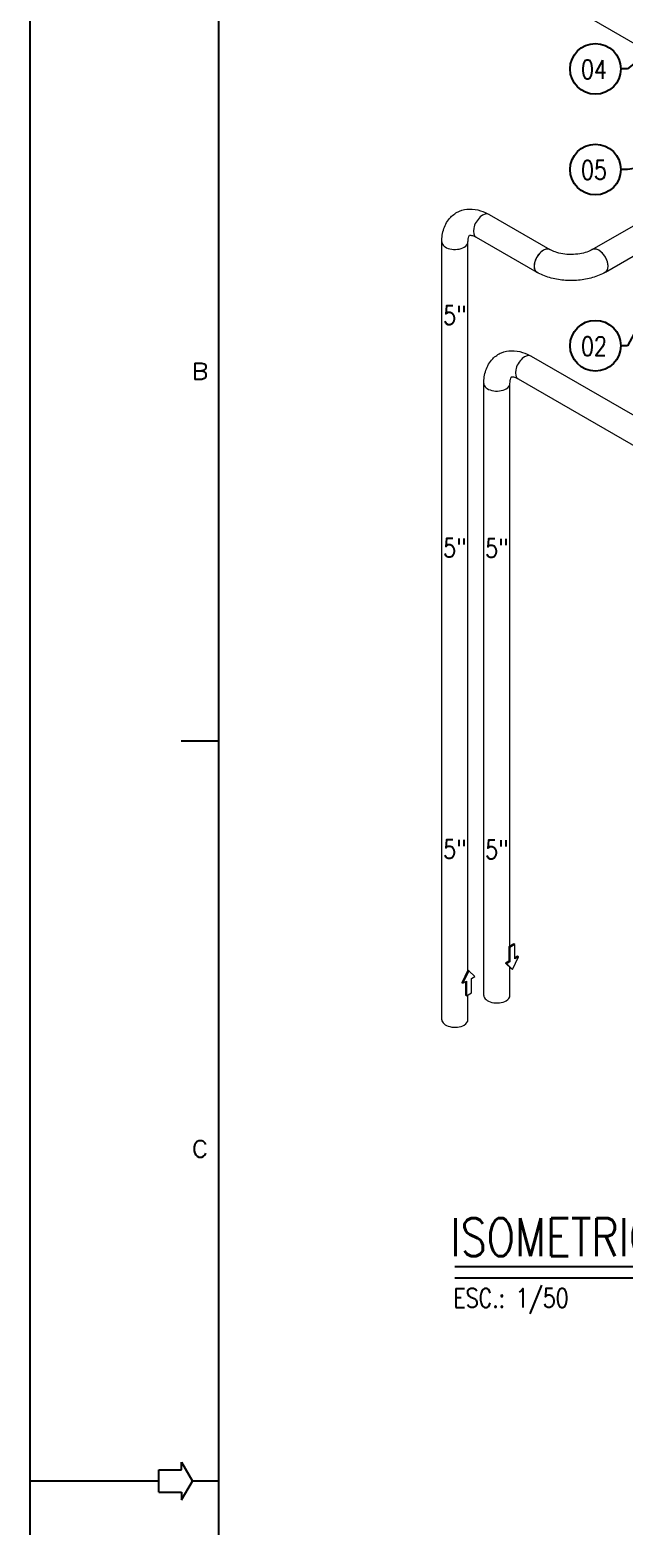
# Model space of a CAD drawing. Header units: millimetres. Extents: x -312439 to 477422, y -331570 to 212570.
# Drawn here: x 337892 to 341824, y 131733 to 141641 of the extents above; entities that cross this region are included whole.
import ezdxf
from ezdxf.enums import TextEntityAlignment as Align

# ---------------------------------------------------------------- set-up
doc = ezdxf.new("R2010")
doc.units = ezdxf.units.MM
for name, color, linetype in [('1', 7, 'Continuous'), ('2', 2, 'Continuous'), ('4', 4, 'Continuous'), ('ARCONDTEXTO', 4, 'Continuous'), ('FORMATO A1', 1, 'Continuous'), ('TEXTO FORMATO', 4, 'Continuous')]:
    doc.layers.add(name, color=color, linetype=linetype)
doc.styles.add('ROMAND', font='ROMAND.SHX')
doc.styles.add('ROMANS', font='romans.shx', dxfattribs={"height": 187.5})
doc.dimstyles.new('1-50 (MILIMETRO)', dxfattribs={"dimscale": 0, "dimtxt": 125, "dimasz": 125, "dimexe": 100, "dimexo": 100, "dimgap": 50, "dimtad": 0, "dimdec": 0, "dimzin": 0, "dimdsep": 46, "dimtxsty": 'ROMAND', "dimcen": -390, "dimclrd": 1, "dimclre": 1, "dimclrt": 3, "dimadec": 0, "dimazin": 0, "dimtfac": 1, "dimtdec": 0, "dimtix": 1, "dimtmove": 2, "dimatfit": 2, "dimfxl": 1, "dimtvp": 1, "dimtolj": 1, "dimtzin": 0, "dimarcsym": 0})

# ---------------------------------------------------------------- blocks, each defined once
blk = doc.blocks.new('A$C2D342850')
at = {"layer": 'FORMATO A1', "color": 1, "linetype": 'Continuous'}
for p, q in [((0, 0), (0, -59400)), ((2183.79, -14593.44), (2183.79, -14810)), ((2500, -19600), (2000, -19600)), ((1706.7, -29251.8), (2006.7, -29251.8)), ((1706.7, -29548.3), (1706.7, -29251.8)), ((2006.7, -29151.8), (2150, -29400)), ((2006.7, -29251.8), (2006.7, -29151.8)), ((1706.7, -29400.1), (13.4, -29400.1)), ((2006.7, -29648.1), (2150, -29400)), ((2500, -29400.1), (2152.8, -29400.1)), ((1706.7, -29548.1), (2006.7, -29548.1)), ((2006.7, -29548.1), (2006.7, -29648.1))]:
    blk.add_line(p, q, dxfattribs=at)
at = {"layer": 'FORMATO A1', "color": 2, "linetype": 'Continuous'}
blk.add_line((2500, -58400), (2500, -1000), dxfattribs=at)
at = {"layer": 'FORMATO A1', "color": 1, "linetype": 'Continuous'}
for points in [[(2183.79, -14593.44), (2276.6, -14593.44), (2307.54, -14603.75), (2317.85, -14614.06), (2328.17, -14634.69), (2328.17, -14655.31), (2317.85, -14675.94), (2307.54, -14686.25), (2276.6, -14696.56)], [(2183.79, -14696.56), (2276.6, -14696.56), (2307.54, -14706.87), (2317.85, -14717.19), (2328.17, -14737.81), (2328.17, -14768.75), (2317.85, -14789.37), (2307.54, -14799.69), (2276.6, -14810), (2183.79, -14810)], [(2328.17, -24945), (2317.85, -24924.37), (2297.23, -24903.75), (2276.6, -24893.44), (2235.35, -24893.44), (2214.73, -24903.75), (2194.1, -24924.37), (2183.79, -24945), (2173.48, -24975.94), (2173.48, -25027.5), (2183.79, -25058.44), (2194.1, -25079.06), (2214.73, -25099.69), (2235.35, -25110), (2276.6, -25110), (2297.23, -25099.69), (2317.85, -25079.06), (2328.17, -25058.44)]]:
    blk.add_lwpolyline(points, dxfattribs=at)

msp = doc.modelspace()

# ---------------------------------------------------------------- linework, layer by layer
at = {"color": 5, "linetype": 'Continuous', "lineweight": 0, "extrusion": (4.44089e-16, 0.816497, 0.57735)}
for p, q in [((340546.408, 142327.697), (343780.312, 140460.602)), ((340931.354, 140417.797), (341333.143, 140185.824)), ((341613.723, 140185.824), (342024.873, 140423.201)), ((340618.007, 135086.21), (340618.007, 140236.886)), ((340791.064, 135414.111), (340791.064, 140236.886)), ((340844.826, 140267.925), (341246.615, 140035.952)), ((341700.251, 140035.952), (342051.794, 140238.916)), ((341209.323, 139479.928), (347825.272, 135660.208)), ((341122.794, 139330.057), (347738.744, 135510.337)), ((340895.976, 135246.696), (340895.976, 139299.018)), ((341069.033, 135573.09), (341069.033, 139299.018)), ((341069.033, 135246.696), (341069.033, 135432.126)), ((340791.064, 135086.21), (340791.064, 135251.125))]:
    msp.add_line(p, q, dxfattribs=at)
at = {"color": 4, "linetype": 'Continuous', "lineweight": 0, "extrusion": (4.44089e-16, 0.816497, 0.57735)}
for p, q in [((341094.765, 135587.947), (341061.548, 135568.769)), ((341061.548, 135568.769), (341061.548, 135473.45)), ((341068.947, 135564.498), (341061.548, 135568.769)), ((341102.163, 135583.675), (341068.947, 135564.498)), ((341068.947, 135564.498), (341068.947, 135469.178)), ((341102.163, 135583.675), (341094.765, 135587.947)), ((341102.163, 135488.355), (341102.163, 135583.675)), ((341061.548, 135473.45), (341040.178, 135461.111)), ((341040.178, 135461.111), (341078.157, 135422.96)), ((341047.576, 135456.84), (341040.178, 135461.111)), ((341068.947, 135469.178), (341047.576, 135456.84)), ((341047.576, 135456.84), (341085.555, 135418.689)), ((341068.947, 135469.178), (341061.548, 135473.45)), ((341085.555, 135418.689), (341125.652, 135501.917)), ((341118.253, 135506.188), (341102.163, 135496.899)), ((341125.652, 135501.917), (341102.163, 135488.355)), ((341125.652, 135501.917), (341118.253, 135506.188)), ((341085.555, 135418.689), (341078.157, 135422.96))]:
    msp.add_line(p, q, dxfattribs=at)
at = {"color": 1, "linetype": 'Continuous', "lineweight": 0, "extrusion": (4.44089e-16, 0.816497, 0.57735)}
for p, q in [((340790.237, 135414.588), (340750.14, 135331.36)), ((340797.636, 135410.317), (340757.539, 135327.089)), ((340757.539, 135327.089), (340781.028, 135340.65)), ((340781.028, 135340.65), (340781.028, 135245.33)), ((340797.636, 135410.317), (340790.237, 135414.588)), ((340835.615, 135372.166), (340797.636, 135410.317)), ((340814.244, 135359.828), (340835.615, 135372.166)), ((340814.244, 135264.508), (340814.244, 135359.828)), ((340757.539, 135327.089), (340750.14, 135331.36)), ((340773.629, 135336.378), (340773.629, 135249.602)), ((340781.028, 135245.33), (340773.629, 135249.602)), ((340781.028, 135245.33), (340814.244, 135264.508))]:
    msp.add_line(p, q, dxfattribs=at)
at = {"color": 5, "linetype": 'Continuous', "lineweight": 0}
for centre, major_axis, start_param, end_param in [((340888.09, 140342.861), (-43.264, -74.936), 3.14159265, 6.28318531), ((340704.536, 140236.886), (86.528, 0), 3.14159265, 5.49778714), ((340704.536, 140236.886), (86.528, 0), 5.49778714, 6.28318531), ((341289.879, 140110.888), (-43.264, -74.936), 3.14159265, 6.28318531), ((341289.879, 140110.888), (43.264, 74.936), 0, 3.14159265), ((341656.987, 140110.888), (43.264, -74.936), 0, 3.14159265), ((341656.987, 140110.888), (-43.264, 74.936), 3.14159265, 6.28318531), ((341166.058, 139404.993), (-43.264, -74.936), 3.14159265, 6.28318531), ((340982.504, 139299.018), (86.528, 0), 3.14159265, 5.49778714), ((340982.504, 139299.018), (86.528, 0), 5.49778714, 6.28318531), ((340982.504, 135246.696), (86.528, 0), 3.14159265, 5.49778714), ((340982.504, 135246.696), (86.528, 0), 5.49778714, 6.28318531), ((340704.536, 135086.21), (86.528, 0), 3.14159265, 5.49778714), ((340704.536, 135086.21), (86.528, 0), 5.49778714, 6.28318531)]:
    msp.add_ellipse(centre, major_axis=major_axis, ratio=0.57735027, start_param=start_param, end_param=end_param, dxfattribs=at)
for points, knots in [([(340618.007, 140236.886), (340618.007, 140266.929), (340622.017, 140296.538), (340640.767, 140352.345), (340655.544, 140378.769), (340692.946, 140417.492), (340713.036, 140431.358), (340755.976, 140449.286), (340778.472, 140453.728), (340826.155, 140455.032), (340851.201, 140450.766), (340894.555, 140436.801), (340913.339, 140428.198), (340931.354, 140417.797)], [3.14159265, 3.14159265, 3.14159265, 3.14159265, 3.45575192, 3.45575192, 3.76298743, 3.76298743, 4.00120974, 4.00120974, 4.22996777, 4.22996777, 4.4948589, 4.4948589, 4.71238898, 4.71238898, 4.71238898, 4.71238898]), ([(340791.064, 140236.886), (340791.064, 140248.173), (340792.321, 140257.582), (340795.77, 140271.377), (340797.901, 140275.758), (340801.227, 140281.021), (340801.552, 140280.777), (340801.572, 140280.788), (340802.034, 140281.397), (340810.271, 140281.303), (340817.33, 140280.292), (340832.129, 140274.614), (340838.253, 140271.72), (340844.826, 140267.925)], [3.14159265, 3.14159265, 3.14159265, 3.14159265, 3.38871915, 3.38871915, 3.6326064, 3.6326064, 3.94253176, 3.94253176, 4.25669102, 4.25669102, 4.54621852, 4.54621852, 4.71238898, 4.71238898, 4.71238898, 4.71238898]), ([(341613.723, 140185.824), (341603.948, 140180.18), (341591.953, 140174.691), (341563.93, 140165.031), (341547.731, 140160.943), (341512.703, 140155.176), (341493.799, 140153.597), (341455.663, 140153.447), (341436.434, 140154.918), (341400.293, 140160.648), (341383.359, 140164.874), (341354.822, 140174.733), (341342.88, 140180.202), (341333.143, 140185.824)], [0, 0, 0, 0, 0.2471265, 0.2471265, 0.50760913, 0.50760913, 0.77855804, 0.77855804, 1.053397, 1.053397, 1.32461508, 1.32461508, 1.57079633, 1.57079633, 1.57079633, 1.57079633]), ([(341700.251, 140035.952), (341674.234, 140020.931), (341645.741, 140009.152), (341585.663, 139991.479), (341554.066, 139985.608), (341489.775, 139979.729), (341457.091, 139979.729), (341392.8, 139985.608), (341361.203, 139991.479), (341301.125, 140009.152), (341272.632, 140020.931), (341246.615, 140035.952)], [0, 0, 0, 0, 0.31415927, 0.31415927, 0.62831853, 0.62831853, 0.9424778, 0.9424778, 1.25663706, 1.25663706, 1.57079633, 1.57079633, 1.57079633, 1.57079633]), ([(340895.976, 139299.018), (340895.976, 139329.06), (340899.986, 139358.67), (340918.736, 139414.477), (340933.512, 139440.901), (340970.914, 139479.624), (340991.005, 139493.49), (341033.944, 139511.418), (341056.44, 139515.86), (341104.123, 139517.164), (341129.17, 139512.898), (341172.523, 139498.932), (341191.307, 139490.329), (341209.323, 139479.928)], [3.14159265, 3.14159265, 3.14159265, 3.14159265, 3.45575192, 3.45575192, 3.76298743, 3.76298743, 4.00120974, 4.00120974, 4.22996777, 4.22996777, 4.4948589, 4.4948589, 4.71238898, 4.71238898, 4.71238898, 4.71238898]), ([(341069.033, 139299.018), (341069.033, 139310.304), (341070.289, 139319.714), (341073.738, 139333.509), (341075.869, 139337.89), (341079.196, 139343.152), (341079.521, 139342.909), (341079.541, 139342.92), (341080.003, 139343.529), (341088.24, 139343.435), (341095.298, 139342.424), (341110.097, 139336.746), (341116.222, 139333.852), (341122.794, 139330.057)], [3.14159265, 3.14159265, 3.14159265, 3.14159265, 3.38871915, 3.38871915, 3.6326064, 3.6326064, 3.94253176, 3.94253176, 4.25669102, 4.25669102, 4.54621852, 4.54621852, 4.71238898, 4.71238898, 4.71238898, 4.71238898])]:
    msp.add_open_spline(points, degree=3, knots=knots, dxfattribs=at)
at = {"layer": '1', "color": 1}
msp.add_line((340704.536, 133377.258), (347561.857, 133377.258), dxfattribs=at)
at = {"layer": '2', "color": 2}
msp.add_line((340704.536, 133452.258), (347561.857, 133452.258), dxfattribs=at)
at = {"layer": 'TEXTO FORMATO', "color": 1}
for centre in [(341634.373, 141382.435), (341634.373, 140716.163), (341634.373, 139549.617)]:
    msp.add_circle(centre, 167.835, dxfattribs=at)

# ---------------------------------------------------------------- block references
at = {"layer": 'FORMATO A1', "xscale": 0.5, "yscale": 0.5, "zscale": 0.5}
msp.add_blockref('A$C2D342850', (337892.032, 146731.232, 0), dxfattribs=at)

# ---------------------------------------------------------------- texts
at = {"layer": '2', "color": 2, "style": 'ROMANS', "width": 0.8}
msp.add_text('ISOMETRICO - TUBULAÇÃO DE AGUA GELADA', height=250, dxfattribs=at).set_placement((340674.021, 133645.959), align=Align.MIDDLE_LEFT)
at = {"layer": '4', "color": 4, "style": 'ROMANS', "width": 0.8}
msp.add_text('ESC.: 1/50', height=125, dxfattribs=at).set_placement((340694.536, 133242.9), align=Align.MIDDLE_LEFT)
at = {"layer": 'ARCONDTEXTO', "color": 3, "linetype": 'Continuous', "lineweight": -3, "style": 'ROMANS', "width": 0.8}
for s, p in [('04', (341539.054, 141316.37)), ('05', (341539.054, 140650.097)), ('02', (341539.054, 139483.551))]:
    msp.add_text(s, height=125, dxfattribs=at).set_placement(p)
at = {"layer": 'ARCONDTEXTO', "linetype": 'Continuous', "lineweight": -3, "style": 'ROMANS', "width": 0.8}
for p in [(340626.674, 139688.297), (340626.674, 138148.601), (340904.643, 138146.193), (340626.674, 136152.629), (340904.643, 136150.221)]:
    msp.add_text('5"', height=125, dxfattribs=at).set_placement(p)

# ---------------------------------------------------------------- leaders
at = {"layer": 'TEXTO FORMATO'}
for points in [[(342385.441, 141815.578), (341847.541, 141382.435), (341802.208, 141382.435)], [(342150.622, 140762.025), (341847.541, 140716.163), (341802.208, 140716.163)], [(342150.622, 140113.865), (341847.541, 139549.617), (341802.208, 139549.617)]]:
    msp.add_leader(points, dimstyle='1-50 (MILIMETRO)', override={"dimscale": 1}, dxfattribs=at)

doc.saveas('drawing.dxf')
